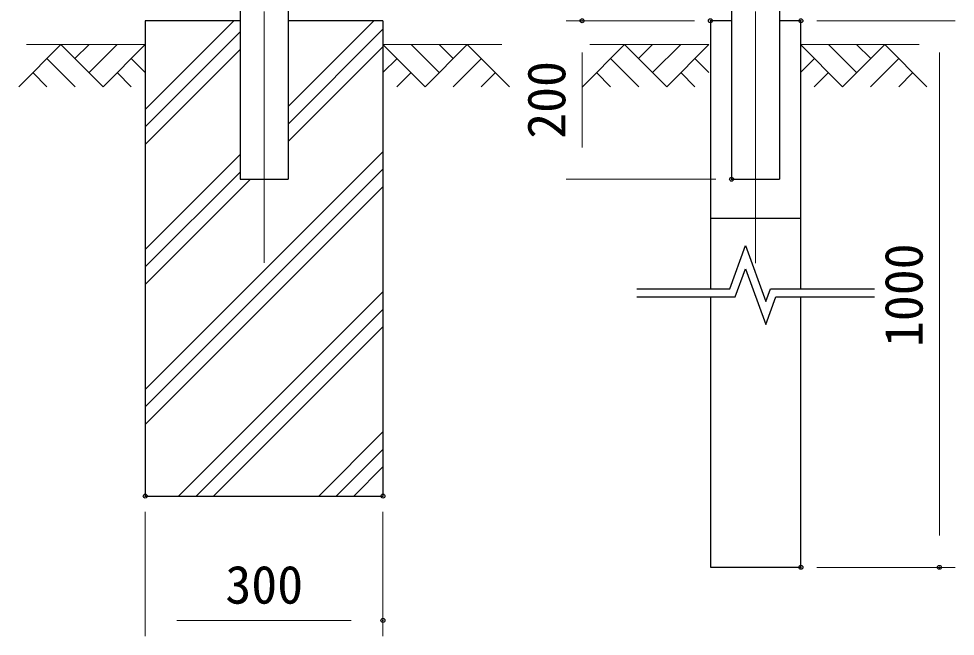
# Model space of a CAD drawing. Units: millimetres, scale not verified. Extents: x -4200 to 4200, y -2970 to 2970.
# Drawn here: x -577 to 604, y -782 to -3 of the extents above; entities that cross this region are included whole.
import ezdxf
from ezdxf.enums import TextEntityAlignment as Align

# ---------------------------------------------------------------- set-up
doc = ezdxf.new("R2010")
doc.units = ezdxf.units.MM
doc.header["$LTSCALE"] = 10
doc.header["$PDMODE"] = 32
doc.header["$PDSIZE"] = 5
doc.linetypes.add('USER1', pattern=[50.8, 31.75, -6.35, 6.35, -6.35])
for name, color, linetype, lineweight in [('0-0_D-STR1', 1, 'Continuous', 25), ('0-1_D-BMK', 2, 'USER1', 13), ('0-2_D-STR4', 7, 'Continuous', 25), ('0-3_D-STR-DIM', 7, 'Continuous', 13), ('0-4_0', 7, 'Continuous', 25), ('0-8_D-DCR-HCH', 7, 'Continuous', 13)]:
    doc.layers.add(name, color=color, linetype=linetype, lineweight=lineweight)
doc.layers.add('0-5_Defpoints', color=8, linetype='Continuous')
doc.styles.add('ＭＳ ゴシック', font='')
doc.styles.get('ＭＳ ゴシック').set_extended_font_data('MS Gothic')

msp = doc.modelspace()

# ---------------------------------------------------------------- linework, layer by layer
at = {"layer": '0-0_D-STR1'}
for p, q in [((-237.57, 33.06), (-237.57, -205.44)), ((322.08, 27.06), (322.08, -205.44)), ((382.58, 33.06), (382.58, -205.44)), ((322.08, -205.44), (382.58, -205.44))]:
    msp.add_line(p, q, dxfattribs=at)
msp.add_lwpolyline([(-298.07, 27.06), (-298.07, -205.44), (-237.57, -205.44)], dxfattribs=at)
at = {"layer": '0-1_D-BMK'}
for p, q in [((-267.64, 1022.37), (-267.84, -333.62)), ((352.51, 1022.22), (352.31, -333.76))]:
    msp.add_line(p, q, dxfattribs=at)
at = {"layer": '0-2_D-STR4'}
for p, q in [((-298.09, -5.44), (-417.83, -5.44)), ((-417.83, -5.44), (-417.83, -605.44)), ((-117.83, -5.44), (-237.57, -5.44)), ((-117.83, -5.44), (-117.83, -605.44)), ((295.17, -254.71), (409.47, -254.71)), ((-417.83, -605.44), (-117.83, -605.44))]:
    msp.add_line(p, q, dxfattribs=at)
at = {"layer": '0-3_D-STR-DIM'}
for p, q in [((275.31, -5.44), (113.51, -5.44)), ((429.61, -5.52), (604.41, -5.52)), ((133.51, -165.44), (133.51, -45.44)), ((584.41, -45.52), (584.41, -655.35)), ((302.08, -205.44), (113.51, -205.44)), ((-417.83, -625.44), (-417.83, -782.34)), ((-117.83, -625.44), (-117.83, -782.34)), ((429.61, -695.35), (604.41, -695.35)), ((-377.83, -762.34), (-157.83, -762.34))]:
    msp.add_line(p, q, dxfattribs=at)
at = {"layer": '0-4_0'}
for points in [[(322.08, -5.44), (295.31, -5.44), (295.31, -343.67)], [(409.61, -343.67), (409.61, -5.44), (382.58, -5.44)], [(202.46, -343.75), (319.81, -343.75), (339.64, -289.27), (365.29, -359.75), (371.11, -343.75), (502.46, -343.75)], [(202.46, -353.75), (326.81, -353.75), (339.64, -318.51), (365.29, -388.98), (378.12, -353.75), (502.46, -353.75)], [(295.31, -353.67), (295.31, -695.27), (409.61, -695.27), (409.61, -353.67)]]:
    msp.add_lwpolyline(points, dxfattribs=at)
at = {"layer": '0-5_Defpoints'}
for p in [(133.51, -5.44), (295.31, -5.44), (409.61, -5.52), (322.08, -205.44), (-417.83, -605.44), (-117.83, -605.44), (409.61, -695.35), (584.41, -695.35), (-117.83, -762.34)]:
    msp.add_point(p, dxfattribs=at)
at = {"layer": '0-8_D-DCR-HCH'}
for p, q in [((-417.83, -117.27), (-306, -5.44)), ((-237.58, -113.8), (-129.23, -5.44)), ((-417.83, -139.37), (-298.08, -19.62)), ((-237.58, -135.9), (-117.83, -16.15)), ((-524.26, -35.44), (-577.47, -88.66)), ((-567.83, -35.44), (-417.83, -35.44)), ((-524.26, -35.44), (-471.04, -88.66)), ((-506.61, -53.27), (-488.78, -35.44)), ((-488.78, -70.92), (-453.31, -35.44)), ((-471.04, -88.66), (-417.83, -35.44)), ((32.17, -35.44), (-117.83, -35.44)), ((-64.62, -88.66), (-117.83, -35.44)), ((-46.88, -70.92), (-82.36, -35.44)), ((-11.41, -35.44), (-64.62, -88.66)), ((-29.05, -53.27), (-46.88, -35.44)), ((-11.41, -35.44), (41.8, -88.66)), ((187.01, -35.44), (133.79, -88.66)), ((143.43, -35.44), (293.43, -35.44)), ((187.01, -35.44), (240.22, -88.66)), ((204.65, -53.27), (222.48, -35.44)), ((222.48, -70.92), (257.95, -35.44)), ((240.22, -88.66), (293.43, -35.44)), ((558.9, -35.44), (408.9, -35.44)), ((462.11, -88.66), (408.9, -35.44)), ((479.85, -70.92), (444.37, -35.44)), ((515.32, -35.44), (462.11, -88.66)), ((497.68, -53.27), (479.85, -35.44)), ((515.32, -35.44), (568.53, -88.66)), ((-417.83, -161.47), (-298.08, -41.72)), ((-237.58, -157.99), (-117.83, -38.24)), ((-541.99, -53.18), (-506.36, -88.66)), ((-435.57, -53.18), (-417.83, -70.84)), ((-100.09, -53.18), (-117.83, -70.84)), ((6.33, -53.18), (-29.31, -88.66)), ((169.27, -53.18), (204.91, -88.66)), ((275.69, -53.18), (293.43, -70.84)), ((426.63, -53.18), (408.9, -70.84)), ((533.06, -53.18), (497.42, -88.66)), ((-559.73, -70.92), (-541.91, -88.66)), ((-453.31, -70.92), (-435.49, -88.66)), ((-82.36, -70.92), (-100.18, -88.66)), ((24.07, -70.92), (6.25, -88.66)), ((151.53, -70.92), (169.35, -88.66)), ((257.95, -70.92), (275.77, -88.66)), ((444.37, -70.92), (426.55, -88.66)), ((550.8, -70.92), (532.98, -88.66)), ((-417.83, -470.83), (-117.83, -170.83)), ((-417.83, -294.05), (-298.08, -174.3)), ((-417.83, -492.92), (-117.83, -192.92)), ((-417.83, -316.15), (-298.08, -196.4)), ((-417.83, -338.24), (-285.03, -205.44)), ((-417.83, -515.02), (-117.83, -215.02)), ((-375.67, -605.44), (-117.83, -347.6)), ((-353.58, -605.44), (-117.83, -369.7)), ((-331.48, -605.44), (-117.83, -391.8)), ((-198.9, -605.44), (-117.83, -524.38)), ((-176.8, -605.44), (-117.83, -546.48)), ((-154.7, -605.44), (-117.83, -568.57))]:
    msp.add_line(p, q, dxfattribs=at)

# ---------------------------------------------------------------- texts
at = {"layer": '0-3_D-STR-DIM', "style": 'ＭＳ ゴシック'}
for s, p in [('200', (126.76, -154.44)), ('1000', (577.66, -417.33))]:
    msp.add_text(s, height=48.09, rotation=90, dxfattribs=at).set_placement(p, align=Align.BOTTOM_LEFT)
msp.add_text('300', height=48.09, dxfattribs=at).set_placement((-316.71, -755.59), align=Align.BOTTOM_LEFT)

doc.saveas('drawing.dxf')
